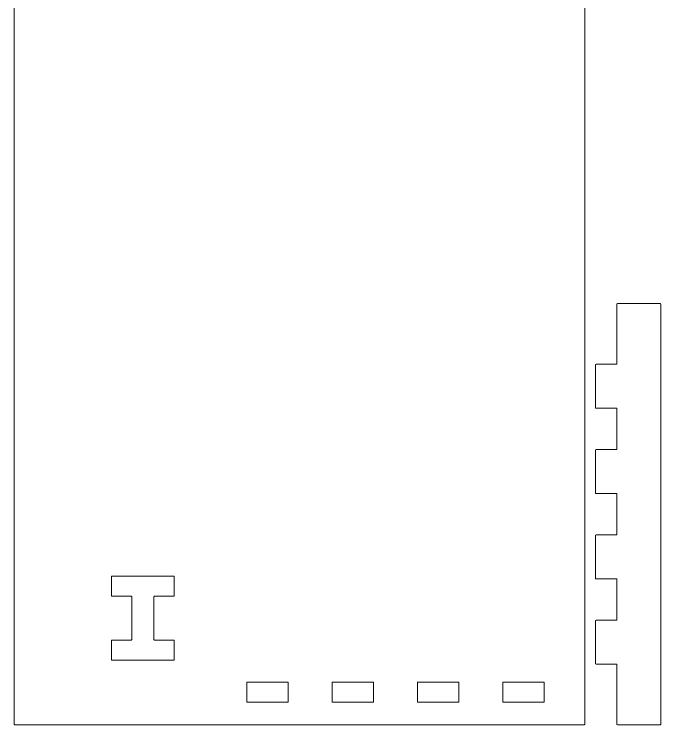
# Model space of a CAD drawing. Header units: millimetres. Extents: x -606 to 611, y -200 to 200.
# Drawn here: x 426.7 to 517.7, y -200.2 to -100.2 of the extents above; entities that cross this region are included whole.
import ezdxf

# ---------------------------------------------------------------- set-up
doc = ezdxf.new("R2010")
doc.units = ezdxf.units.MM
doc.header["$MEASUREMENT"] = 0
doc.layers.add('Camada 1', color=7, linetype='Continuous')

msp = doc.modelspace()

# ---------------------------------------------------------------- linework, layer by layer
at = {"layer": 'Camada 1', "lineweight": 20}
for points, knots in [([(426.823, -200.184), (426.823, -200.184), (506.873, -200.184), (506.873, -200.184), (506.929, -200.184), (506.973, -200.139), (506.973, -200.084), (506.973, -200.084), (506.973, -197.084), (506.973, -197.084), (506.973, -197.084), (506.973, 196.916), (506.973, 196.916), (506.973, 196.916), (506.973, 199.916), (506.973, 199.916), (506.973, 199.971), (506.929, 200.016), (506.873, 200.016), (506.873, 200.016), (426.823, 200.016), (426.823, 200.016), (426.768, 200.016), (426.723, 199.971), (426.723, 199.916), (426.723, 199.916), (426.723, 196.916), (426.723, 196.916), (426.723, 196.916), (426.723, -197.084), (426.723, -197.084), (426.723, -197.084), (426.723, -200.084), (426.723, -200.084), (426.723, -200.139), (426.768, -200.184), (426.823, -200.184)], [0, 0, 0, 0, 0.083333, 0.083333, 0.083333, 0.166667, 0.166667, 0.166667, 0.25, 0.25, 0.25, 0.333333, 0.333333, 0.333333, 0.416667, 0.416667, 0.416667, 0.5, 0.5, 0.5, 0.583333, 0.583333, 0.583333, 0.666667, 0.666667, 0.666667, 0.75, 0.75, 0.75, 0.833333, 0.833333, 0.833333, 0.916667, 0.916667, 0.916667, 1, 1, 1, 1]), ([(511.573, -200.184), (511.573, -200.184), (517.573, -200.184), (517.573, -200.184), (517.629, -200.184), (517.673, -200.139), (517.673, -200.084), (517.673, -200.084), (517.673, -197.084), (517.673, -197.084), (517.673, -197.084), (517.673, -144.034), (517.673, -144.034), (517.673, -144.034), (517.673, -141.034), (517.673, -141.034), (517.673, -140.979), (517.629, -140.934), (517.573, -140.934), (517.573, -140.934), (511.573, -140.934), (511.573, -140.934), (511.518, -140.934), (511.473, -140.979), (511.473, -141.034), (511.473, -141.034), (511.473, -144.034), (511.473, -144.034), (511.473, -144.034), (511.473, -149.459), (511.473, -149.459), (511.473, -149.459), (508.573, -149.459), (508.573, -149.459), (508.518, -149.459), (508.473, -149.504), (508.473, -149.559), (508.473, -149.559), (508.473, -155.559), (508.473, -155.559), (508.473, -155.614), (508.518, -155.659), (508.573, -155.659), (508.573, -155.659), (511.473, -155.659), (511.473, -155.659), (511.473, -155.659), (511.473, -161.459), (511.473, -161.459), (511.473, -161.459), (508.573, -161.459), (508.573, -161.459), (508.518, -161.459), (508.473, -161.504), (508.473, -161.559), (508.473, -161.559), (508.473, -167.559), (508.473, -167.559), (508.473, -167.614), (508.518, -167.659), (508.573, -167.659), (508.573, -167.659), (511.473, -167.659), (511.473, -167.659), (511.473, -167.659), (511.473, -173.459), (511.473, -173.459), (511.473, -173.459), (508.573, -173.459), (508.573, -173.459), (508.518, -173.459), (508.473, -173.504), (508.473, -173.559), (508.473, -173.559), (508.473, -179.559), (508.473, -179.559), (508.473, -179.614), (508.518, -179.659), (508.573, -179.659), (508.573, -179.659), (511.473, -179.659), (511.473, -179.659), (511.473, -179.659), (511.473, -185.459), (511.473, -185.459), (511.473, -185.459), (508.573, -185.459), (508.573, -185.459), (508.518, -185.459), (508.473, -185.504), (508.473, -185.559), (508.473, -185.559), (508.473, -191.559), (508.473, -191.559), (508.473, -191.614), (508.518, -191.659), (508.573, -191.659), (508.573, -191.659), (511.473, -191.659), (511.473, -191.659), (511.473, -191.659), (511.473, -197.084), (511.473, -197.084), (511.473, -197.084), (511.473, -200.084), (511.473, -200.084), (511.473, -200.139), (511.518, -200.184), (511.573, -200.184)], [0, 0, 0, 0, 0.027778, 0.027778, 0.027778, 0.055556, 0.055556, 0.055556, 0.083333, 0.083333, 0.083333, 0.111111, 0.111111, 0.111111, 0.138889, 0.138889, 0.138889, 0.166667, 0.166667, 0.166667, 0.194444, 0.194444, 0.194444, 0.222222, 0.222222, 0.222222, 0.25, 0.25, 0.25, 0.277778, 0.277778, 0.277778, 0.305556, 0.305556, 0.305556, 0.333333, 0.333333, 0.333333, 0.361111, 0.361111, 0.361111, 0.388889, 0.388889, 0.388889, 0.416667, 0.416667, 0.416667, 0.444444, 0.444444, 0.444444, 0.472222, 0.472222, 0.472222, 0.5, 0.5, 0.5, 0.527778, 0.527778, 0.527778, 0.555556, 0.555556, 0.555556, 0.583333, 0.583333, 0.583333, 0.611111, 0.611111, 0.611111, 0.638889, 0.638889, 0.638889, 0.666667, 0.666667, 0.666667, 0.694444, 0.694444, 0.694444, 0.722222, 0.722222, 0.722222, 0.75, 0.75, 0.75, 0.777778, 0.777778, 0.777778, 0.805556, 0.805556, 0.805556, 0.833333, 0.833333, 0.833333, 0.861111, 0.861111, 0.861111, 0.888889, 0.888889, 0.888889, 0.916667, 0.916667, 0.916667, 0.944444, 0.944444, 0.944444, 0.972222, 0.972222, 0.972222, 1, 1, 1, 1]), ([(444.823, -191.084), (444.823, -191.084), (440.423, -191.084), (440.423, -191.084), (440.423, -191.084), (440.423, -188.284), (440.423, -188.284), (440.423, -188.284), (443.173, -188.284), (443.173, -188.284), (443.229, -188.284), (443.273, -188.239), (443.273, -188.184), (443.273, -188.184), (443.273, -182.184), (443.273, -182.184), (443.273, -182.129), (443.229, -182.084), (443.173, -182.084), (443.173, -182.084), (440.423, -182.084), (440.423, -182.084), (440.423, -182.084), (440.423, -179.284), (440.423, -179.284), (440.423, -179.284), (449.223, -179.284), (449.223, -179.284), (449.223, -179.284), (449.223, -182.084), (449.223, -182.084), (449.223, -182.084), (446.473, -182.084), (446.473, -182.084), (446.418, -182.084), (446.373, -182.129), (446.373, -182.184), (446.373, -182.184), (446.373, -188.184), (446.373, -188.184), (446.373, -188.239), (446.418, -188.284), (446.473, -188.284), (446.473, -188.284), (449.223, -188.284), (449.223, -188.284), (449.223, -188.284), (449.223, -191.084), (449.223, -191.084), (449.223, -191.084), (444.823, -191.084), (444.823, -191.084)], [0, 0, 0, 0, 0.058824, 0.058824, 0.058824, 0.117647, 0.117647, 0.117647, 0.176471, 0.176471, 0.176471, 0.235294, 0.235294, 0.235294, 0.294118, 0.294118, 0.294118, 0.352941, 0.352941, 0.352941, 0.411765, 0.411765, 0.411765, 0.470588, 0.470588, 0.470588, 0.529412, 0.529412, 0.529412, 0.588235, 0.588235, 0.588235, 0.647059, 0.647059, 0.647059, 0.705882, 0.705882, 0.705882, 0.764706, 0.764706, 0.764706, 0.823529, 0.823529, 0.823529, 0.882353, 0.882353, 0.882353, 0.941176, 0.941176, 0.941176, 1, 1, 1, 1]), ([(462.348, -194.184), (462.348, -194.184), (465.248, -194.184), (465.248, -194.184), (465.248, -194.184), (465.248, -196.984), (465.248, -196.984), (465.248, -196.984), (459.448, -196.984), (459.448, -196.984), (459.448, -196.984), (459.448, -194.184), (459.448, -194.184), (459.448, -194.184), (462.348, -194.184), (462.348, -194.184)], [0, 0, 0, 0, 0.2, 0.2, 0.2, 0.4, 0.4, 0.4, 0.6, 0.6, 0.6, 0.8, 0.8, 0.8, 1, 1, 1, 1]), ([(474.348, -194.184), (474.348, -194.184), (477.248, -194.184), (477.248, -194.184), (477.248, -194.184), (477.248, -196.984), (477.248, -196.984), (477.248, -196.984), (471.448, -196.984), (471.448, -196.984), (471.448, -196.984), (471.448, -194.184), (471.448, -194.184), (471.448, -194.184), (474.348, -194.184), (474.348, -194.184)], [0, 0, 0, 0, 0.2, 0.2, 0.2, 0.4, 0.4, 0.4, 0.6, 0.6, 0.6, 0.8, 0.8, 0.8, 1, 1, 1, 1]), ([(486.348, -194.184), (486.348, -194.184), (489.248, -194.184), (489.248, -194.184), (489.248, -194.184), (489.248, -196.984), (489.248, -196.984), (489.248, -196.984), (483.448, -196.984), (483.448, -196.984), (483.448, -196.984), (483.448, -194.184), (483.448, -194.184), (483.448, -194.184), (486.348, -194.184), (486.348, -194.184)], [0, 0, 0, 0, 0.2, 0.2, 0.2, 0.4, 0.4, 0.4, 0.6, 0.6, 0.6, 0.8, 0.8, 0.8, 1, 1, 1, 1]), ([(498.348, -194.184), (498.348, -194.184), (501.248, -194.184), (501.248, -194.184), (501.248, -194.184), (501.248, -196.984), (501.248, -196.984), (501.248, -196.984), (495.448, -196.984), (495.448, -196.984), (495.448, -196.984), (495.448, -194.184), (495.448, -194.184), (495.448, -194.184), (498.348, -194.184), (498.348, -194.184)], [0, 0, 0, 0, 0.2, 0.2, 0.2, 0.4, 0.4, 0.4, 0.6, 0.6, 0.6, 0.8, 0.8, 0.8, 1, 1, 1, 1])]:
    msp.add_open_spline(points, degree=3, knots=knots, dxfattribs=at)

doc.saveas('drawing.dxf')
